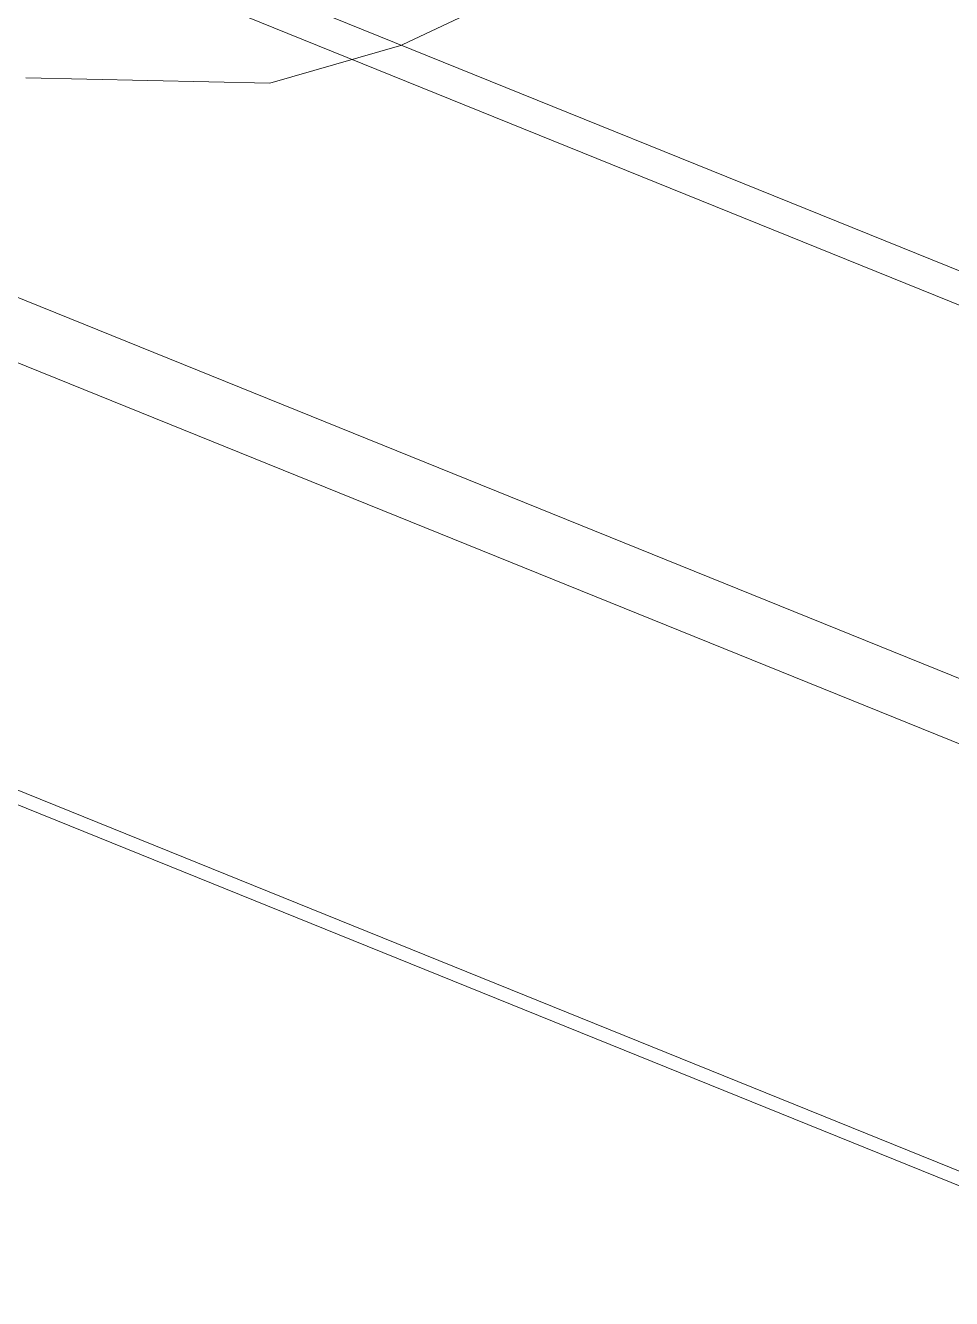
# Model space of a CAD drawing. Header units: metres. Extents: x 15 to 69.3, y -12.4 to 16.4.
# Drawn here: x 53.1367 to 53.2386, y 12.03 to 12.17 of the extents above; entities that cross this region are included whole.
import ezdxf

# ---------------------------------------------------------------- set-up
doc = ezdxf.new("R2010")
doc.units = ezdxf.units.M
doc.layers.add('P-SANR-FIXT', color=7, linetype='Continuous', lineweight=5)

# ---------------------------------------------------------------- blocks, each defined once
blk = doc.blocks.new('USO_ESG_Cuba lavatório retângular - Uso geral-3263039-3D_DT_01')
at = {"layer": 'P-SANR-FIXT'}
for p, q in [((-0.73291, 12.2004), (-0.56199, 12.13125)), ((-0.79401, 12.17311), (-0.57286, 12.08364)), ((-0.78156, 12.11944), (-0.56041, 12.02997)), ((-0.77891, 12.11997), (-0.55775, 12.0305))]:
    blk.add_line(p, q, dxfattribs=at)
blk.add_polyline3d([(-0.65234, 12.16787, 0), (-0.63731, 12.17498, 0), (-0.60678, 12.19754, 0), (-0.57719, 12.22995, 0), (-0.55034, 12.27024, 0), (-0.52788, 12.31594, 0), (-0.51118, 12.36425, 0)], dxfattribs=at)
at = {"layer": 'P-SANR-FIXT', "color": 8, "true_color": 0x808080}
blk.add_polyline3d([(-0.69375, 12.16427, 0), (-0.6669, 12.16366, 0), (-0.6524, 12.16784, 0)], dxfattribs=at)
blk = doc.blocks.new('USO_ESG_Sifão de Uso Geral - Sifão para lavatório-3607478-3D_DT_01')
at = {"layer": 'P-SANR-FIXT', "color": 9, "true_color": 0xbfbfbf}
for p, q in [((-0.56699, 12.12953), (-0.72022, 12.19152)), ((-0.73471, 12.15628), (-0.58128, 12.09421))]:
    blk.add_line(p, q, dxfattribs=at)

msp = doc.modelspace()

# ---------------------------------------------------------------- block references
at = {"layer": 'P-SANR-FIXT'}
msp.add_blockref('USO_ESG_Cuba lavatório retângular - Uso geral-3263039-3D_DT_01', (53.83051, 0), dxfattribs=at)
at = {"layer": 'P-SANR-FIXT', "color": 9, "true_color": 0xbfbfbf}
msp.add_blockref('USO_ESG_Sifão de Uso Geral - Sifão para lavatório-3607478-3D_DT_01', (53.83051, 0), dxfattribs=at)

doc.saveas('drawing.dxf')
